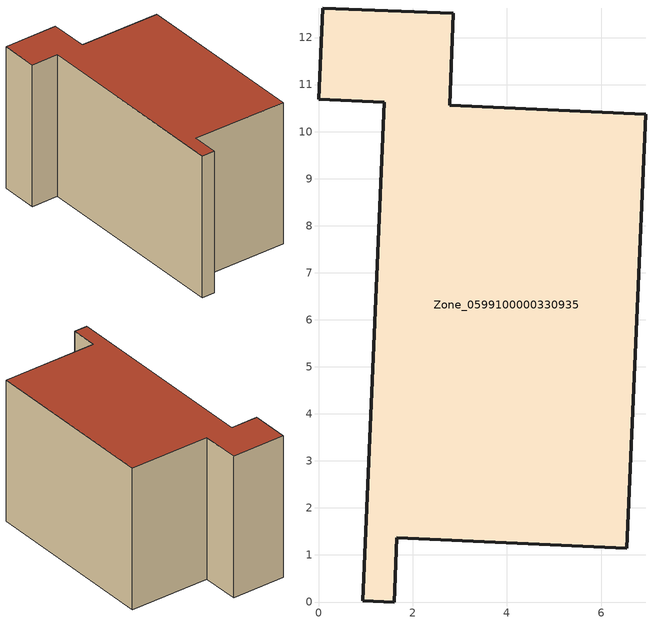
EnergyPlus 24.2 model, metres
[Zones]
Zone_0599100000330935
 floor ground (C_G): 2.78,10.56 6.95,10.37 6.55,1.14 1.66,1.36 1.6,0 0.93,0.03 1.39,10.63 0,10.69 0.09,12.63 2.86,12.51 z0.92
 wall outside (C_F): 0.93,0.03 1.6,0 1.66,1.36 6.55,1.14 6.95,10.37 2.78,10.56 2.86,12.51 0.09,12.63 0,10.69 1.39,10.63 0.93,0.03 z0.92:8.37
 roof outside (C_R): 1.39,10.63 0.93,0.03 1.6,0 1.66,1.36 6.55,1.14 6.95,10.37 2.78,10.56 2.86,12.51 0.09,12.63 0,10.69 z8.37
[BUILDING]
Pand.0599100000330935: North Axis=0; Terrain=City; Loads Convergence Tolerance Value=0.04; Temperature Convergence Tolerance Value=0.4; Solar Distribution=FullExterior; Maximum Number of Warmup Days=25; Minimum Number of Warmup Days=1
[Site:Location]
Rotterdam.The.Hague.AP_ZH_NLD Design_Conditions: Latitude=51.96; Longitude=4.45; Time Zone=1; Elevation=-4.5
[SITE:GROUNDTEMPERATURE:BUILDINGSURFACE]
18, 18, 18, 18, 18, 18, 18, 18, 18, 18, 18, 18
[MATERIAL] Thermal Absorptance=0.9; Solar Absorptance=0.7; Visible Absorptance=0.7
Name | Roughness | Thickness | Conductivity | Density | Specific Heat
G.TC.1975-1991 | MediumSmooth | 0.15 | 0.288461 | 540 | 1210
F.TC.1975-1991 | Rough | 0.3 | 0.230769 | 1920 | 840
R.TC.1975-1991 | MediumRough | 0.2 | 0.153846 | 1500 | 1000
[CONSTRUCTION]
C_G: G.TC.1975-1991
C_F: F.TC.1975-1991
C_R: R.TC.1975-1991
[ZONE]
Zone_0599100000330935: Type=1; Multiplier=1; Ceiling Height=Autocalculate; Volume=Autocalculate; Floor Area=autocalculate; Part of Total Floor Area=Yes
[ZONEINFILTRATION:DESIGNFLOWRATE]
Infil_Zone_0599100000330935: Zone or ZoneList or Space or SpaceList=Zone_0599100000330935; Schedule=AlwaysOn; Design Flow Rate Calculation Method=Flow/Area; Flow Rate per Floor Area=0.003; Constant Term Coefficient=1; Temperature Term Coefficient=0; Velocity Term Coefficient=0; Velocity Squared Term Coefficient=0
[HVACTEMPLATE:ZONE:IDEALLOADSAIRSYSTEM]
Zone_0599100000330935: Maximum Heating Supply Air Temperature=50; Minimum Cooling Supply Air Temperature=13; Maximum Heating Supply Air Humidity Ratio=0.0156; Minimum Cooling Supply Air Humidity Ratio=0.0077; Heating Limit=NoLimit; Cooling Limit=NoLimit; Dehumidification Control Type=ConstantSensibleHeatRatio; Cooling Sensible Heat Ratio=0.7; Dehumidification Setpoint=60; Humidification Control Type=None; Humidification Setpoint=30; Outdoor Air Method=None; Outdoor Air Flow Rate per Person=0.00944; Outdoor Air Flow Rate per Zone Floor Area=0; Outdoor Air Flow Rate per Zone=0; Demand Controlled Ventilation Type=None; Outdoor Air Economizer Type=NoEconomizer; Heat Recovery Type=None; Sensible Heat Recovery Effectiveness=0.7; Latent Heat Recovery Effectiveness=0.65
[ZONECONTROL:THERMOSTAT]
ThermostatControl_Zone_0599100000330935: Zone or ZoneList=Zone_0599100000330935; Control Type Schedule=DualSetpointControlType; Control 1=Thermostat_Zone_0599100000330935; Temperature Difference Between Cutout And Setpoint=0
[THERMOSTATSETPOINT:DUALSETPOINT]
Thermostat_Zone_0599100000330935: Heating Setpoint Temperature Schedule=HeatingSetpoint_Zone_0599100000330935; Cooling Setpoint Temperature Schedule=CoolingSetpoint_Zone_0599100000330935
[SCHEDULE:COMPACT]
HeatingSetpoint_Zone_0599100000330935: Through: 12/31, For: AllDays, Until: 24:00, 21
CoolingSetpoint_Zone_0599100000330935: Through: 12/31, For: AllDays, Until: 24:00, 24
DualSetpointControlType: Through: 12/31, For: AllDays, Until: 24:00, 4
AlwaysOn: Through: 12/31, For: AllDays, Until: 24:00, 1
